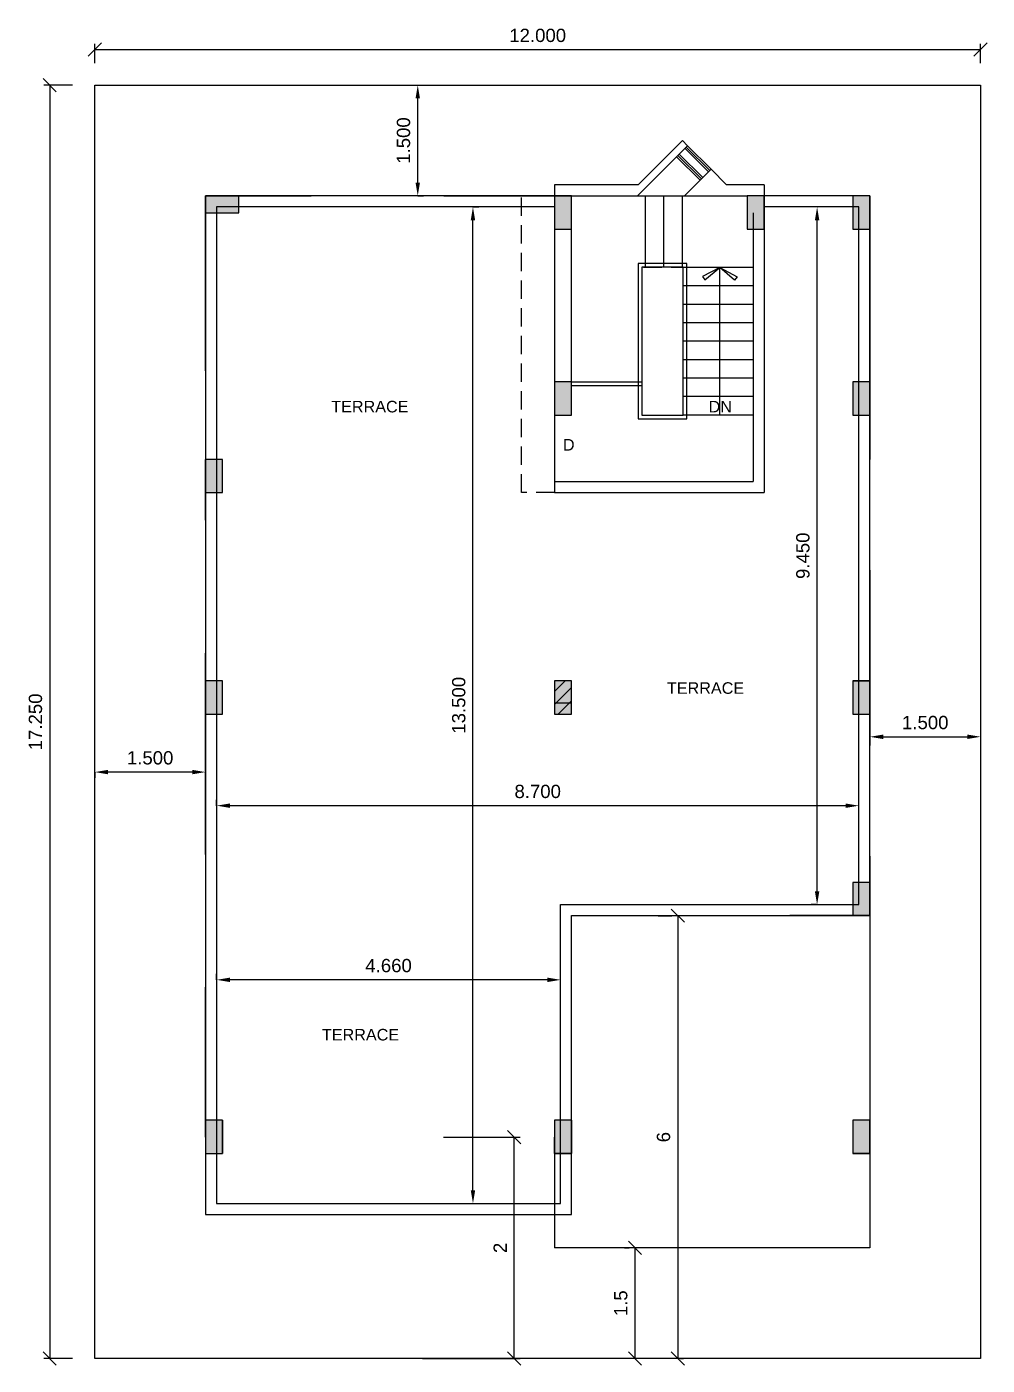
# Model space of a CAD drawing. Extents: x 1918.3 to 1967.4, y 1113.5 to 1131.6.
# Drawn here: x 1954.35 to 1967.36, y 1113.46 to 1131.59 of the extents above; entities that cross this region are included whole.
import ezdxf

# ---------------------------------------------------------------- set-up
doc = ezdxf.new("R2010")
doc.units = 0
doc.linetypes.add('DASH2', pattern=[0.375, 0.25, -0.125])
doc.linetypes.add('HIDDEN', pattern=[0.375, 0.25, -0.125])
doc.layers.get('0').update_dxf_attribs({"linetype": 'CONTINUOUS'})
doc.layers.get('DEFPOINTS').update_dxf_attribs({"linetype": 'CONTINUOUS'})
for name, color, linetype in [('DIMENSIONS__BM_', 251, 'CONTINUOUS'), ('F', 1, 'CONTINUOUS'), ('RCC', 200, 'CONTINUOUS'), ('TEXT', 1, 'CONTINUOUS'), ('TEXT_SCH__BM_', 7, 'CONTINUOUS'), ('WIN', 5, 'CONTINUOUS')]:
    doc.layers.add(name, color=color, linetype=linetype)
doc.styles.add('AR', font='arial.ttf')
doc.styles.add('STYLE1', font='arial.ttf', dxfattribs={"height": 0.2})
doc.dimstyles.new('_BM__FOR_MM', dxfattribs={"dimtxt": 0.18, "dimasz": 0.18, "dimexe": 0.08, "dimexo": 0.3, "dimgap": 0.1, "dimtad": 1, "dimdec": 0, "dimlfac": 1000, "dimzin": 0, "dimtxsty": 'AR', "dimcen": 0.09, "dimclrd": 256, "dimclre": 256, "dimclrt": 4, "dimazin": 3, "dimtfac": 1, "dimtdec": 0, "dimtmove": 0, "dimatfit": 3, "dimtolj": 1, "dimtzin": 0})
doc.dimstyles.new('COPY_OF__BM__FOR_MM', dxfattribs={"dimtxt": 0.18, "dimasz": 0.18, "dimexe": 0.08, "dimexo": 0.3, "dimgap": 0.1, "dimtad": 1, "dimdec": 3, "dimzin": 0, "dimtxsty": 'AR', "dimcen": 0.09, "dimclrd": 256, "dimclre": 256, "dimclrt": 4, "dimazin": 3, "dimtfac": 1, "dimtdec": 3, "dimtmove": 0, "dimatfit": 3, "dimtolj": 1, "dimtzin": 0})

# ---------------------------------------------------------------- blocks, each defined once
blk = doc.blocks.new('*D69')
at = {"layer": 'DEFPOINTS', "color": 0}
for p in [(1960.183, 1129.149), (1960.391, 1129.149), (1960.183, 1115.649)]:
    blk.add_point(p, dxfattribs=at)
at = {"layer": 'DIMENSIONS__BM_'}
for p, q in [((1960.391, 1129.149), (1960.471, 1129.149)), ((1960.391, 1115.829), (1960.391, 1128.969)), ((1960.391, 1115.649), (1960.471, 1115.649))]:
    blk.add_line(p, q, dxfattribs=at)
for points in [[(1960.361, 1128.969), (1960.421, 1128.969), (1960.391, 1129.149)], [(1960.361, 1115.829), (1960.421, 1115.829), (1960.391, 1115.649)]]:
    blk.add_solid(points, dxfattribs=at)
at = {"layer": 'DIMENSIONS__BM_', "color": 4, "insert": (1960.199, 1122.399), "char_height": 0.18, "attachment_point": 5, "rotation": 90, "style": 'AR'}
blk.add_mtext('\\A1;13.500', dxfattribs=at)
blk = doc.blocks.new('*D70')
at = {"layer": 'DEFPOINTS', "color": 0}
for p in [(1956.918, 1121.039), (1956.918, 1121.039), (1965.618, 1121.039)]:
    blk.add_point(p, dxfattribs=at)
at = {"layer": 'DIMENSIONS__BM_'}
for p, q in [((1956.918, 1121.039), (1956.918, 1121.119)), ((1965.438, 1121.039), (1957.098, 1121.039)), ((1965.618, 1121.039), (1965.618, 1121.119))]:
    blk.add_line(p, q, dxfattribs=at)
for points in [[(1957.098, 1121.069), (1957.098, 1121.009), (1956.918, 1121.039)], [(1965.438, 1121.069), (1965.438, 1121.009), (1965.618, 1121.039)]]:
    blk.add_solid(points, dxfattribs=at)
at = {"layer": 'DIMENSIONS__BM_', "color": 4, "insert": (1961.268, 1121.231), "char_height": 0.18, "attachment_point": 5, "style": 'AR'}
blk.add_mtext('\\A1;8.700', dxfattribs=at)
blk = doc.blocks.new('*D71')
at = {"layer": 'DEFPOINTS', "color": 0}
for p in [(1965.053, 1129.149), (1965.193, 1129.149), (1965.193, 1119.699)]:
    blk.add_point(p, dxfattribs=at)
at = {"layer": 'DIMENSIONS__BM_'}
for p, q in [((1965.053, 1129.149), (1964.973, 1129.149)), ((1965.053, 1119.879), (1965.053, 1128.969)), ((1965.053, 1119.699), (1964.973, 1119.699))]:
    blk.add_line(p, q, dxfattribs=at)
for points in [[(1965.023, 1128.969), (1965.083, 1128.969), (1965.053, 1129.149)], [(1965.023, 1119.879), (1965.083, 1119.879), (1965.053, 1119.699)]]:
    blk.add_solid(points, dxfattribs=at)
at = {"layer": 'DIMENSIONS__BM_', "color": 4, "insert": (1964.861, 1124.424), "char_height": 0.18, "attachment_point": 5, "rotation": 90, "style": 'AR'}
blk.add_mtext('\\A1;9.450', dxfattribs=at)
blk = doc.blocks.new('*D72')
at = {"layer": 'DEFPOINTS', "color": 0}
for p in [(1956.918, 1118.68), (1956.918, 1118.592), (1961.578, 1118.592)]:
    blk.add_point(p, dxfattribs=at)
at = {"layer": 'DIMENSIONS__BM_'}
for p, q in [((1956.918, 1118.68), (1956.918, 1118.76)), ((1961.398, 1118.68), (1957.098, 1118.68)), ((1961.578, 1118.68), (1961.578, 1118.76))]:
    blk.add_line(p, q, dxfattribs=at)
for points in [[(1957.098, 1118.71), (1957.098, 1118.65), (1956.918, 1118.68)], [(1961.398, 1118.71), (1961.398, 1118.65), (1961.578, 1118.68)]]:
    blk.add_solid(points, dxfattribs=at)
at = {"layer": 'DIMENSIONS__BM_', "color": 4, "insert": (1959.248, 1118.872), "char_height": 0.18, "attachment_point": 5, "style": 'AR'}
blk.add_mtext('\\A1;4.660', dxfattribs=at)
blk = doc.blocks.new('_OBLIQUE')
at = {"color": 0, "linetype": 'BYBLOCK'}
blk.add_line((-0.5, -0.5), (0.5, 0.5), dxfattribs=at)
blk = doc.blocks.new('*D78')
at = {"layer": 'DEFPOINTS', "color": 0}
for p in [(1967.268, 1131.28), (1955.268, 1130.799), (1967.268, 1130.799)]:
    blk.add_point(p, dxfattribs=at)
at = {"layer": 'TEXT_SCH__BM_'}
for p, q in [((1955.268, 1131.099), (1955.268, 1131.36)), ((1967.268, 1131.099), (1967.268, 1131.36)), ((1955.268, 1131.28), (1967.268, 1131.28))]:
    blk.add_line(p, q, dxfattribs=at)
at = {"layer": 'TEXT_SCH__BM_', "xscale": 0.18, "yscale": 0.18, "zscale": 0.18, "rotation": 180}
blk.add_blockref('_OBLIQUE', (1955.268, 1131.28), dxfattribs=at)
at = {"layer": 'TEXT_SCH__BM_', "xscale": 0.18, "yscale": 0.18, "zscale": 0.18}
blk.add_blockref('_OBLIQUE', (1967.268, 1131.28), dxfattribs=at)
at = {"layer": 'TEXT_SCH__BM_', "color": 7, "insert": (1961.268, 1131.472), "char_height": 0.18, "attachment_point": 5, "style": 'AR'}
blk.add_mtext('\\A1;12.000', dxfattribs=at)
blk = doc.blocks.new('*D79')
at = {"layer": 'DEFPOINTS', "color": 0}
for p in [(1955.268, 1130.799), (1954.657, 1113.549), (1955.268, 1113.549)]:
    blk.add_point(p, dxfattribs=at)
at = {"layer": 'TEXT_SCH__BM_'}
for p, q in [((1954.968, 1130.799), (1954.577, 1130.799)), ((1954.657, 1130.799), (1954.657, 1113.549)), ((1954.968, 1113.549), (1954.577, 1113.549))]:
    blk.add_line(p, q, dxfattribs=at)
at = {"layer": 'TEXT_SCH__BM_', "xscale": 0.18, "yscale": 0.18, "zscale": 0.18}
for p, rotation in [((1954.657, 1130.799), 90), ((1954.657, 1113.549), 270)]:
    blk.add_blockref('_OBLIQUE', p, dxfattribs=dict(at, rotation=rotation))
at = {"layer": 'TEXT_SCH__BM_', "color": 7, "insert": (1954.465, 1122.174), "char_height": 0.18, "attachment_point": 5, "rotation": 90, "style": 'AR'}
blk.add_mtext('\\A1;17.250', dxfattribs=at)
blk = doc.blocks.new('*D53')
at = {"layer": 'DEFPOINTS', "color": 0}
for p in [(1959.691, 1116.549), (1960.95, 1116.549), (1959.407, 1113.549)]:
    blk.add_point(p, dxfattribs=at)
at = {"layer": 'TEXT_SCH__BM_'}
for p, q in [((1959.991, 1116.549), (1961.03, 1116.549)), ((1960.95, 1113.549), (1960.95, 1116.549)), ((1959.707, 1113.549), (1961.03, 1113.549))]:
    blk.add_line(p, q, dxfattribs=at)
at = {"layer": 'TEXT_SCH__BM_', "xscale": 0.18, "yscale": 0.18, "zscale": 0.18}
for p, rotation in [((1960.95, 1116.549), 90), ((1960.95, 1113.549), 270)]:
    blk.add_blockref('_OBLIQUE', p, dxfattribs=dict(at, rotation=rotation))
at = {"layer": 'TEXT_SCH__BM_', "color": 7, "insert": (1960.76, 1115.049), "char_height": 0.18, "attachment_point": 5, "rotation": 90, "style": 'AR'}
blk.add_mtext('\\A1;2', dxfattribs=at)
blk = doc.blocks.new('*D54')
at = {"layer": 'DEFPOINTS', "color": 0}
for p in [(1962.744, 1115.049), (1962.444, 1113.549), (1962.586, 1113.549)]:
    blk.add_point(p, dxfattribs=at)
at = {"layer": 'TEXT_SCH__BM_'}
for p, q in [((1962.444, 1115.049), (1962.506, 1115.049)), ((1962.586, 1115.049), (1962.586, 1113.549)), ((1962.744, 1113.549), (1962.666, 1113.549))]:
    blk.add_line(p, q, dxfattribs=at)
at = {"layer": 'TEXT_SCH__BM_', "xscale": 0.18, "yscale": 0.18, "zscale": 0.18}
for p, rotation in [((1962.586, 1115.049), 90), ((1962.586, 1113.549), 270)]:
    blk.add_blockref('_OBLIQUE', p, dxfattribs=dict(at, rotation=rotation))
at = {"layer": 'TEXT_SCH__BM_', "color": 7, "insert": (1962.394, 1114.299), "char_height": 0.18, "attachment_point": 5, "rotation": 90, "style": 'AR'}
blk.add_mtext('\\A1;{\\fArial TUR|b0|i0|c162|p34;1}.{\\fArial TUR|b0|i0|c162|p34;5}', dxfattribs=at)
blk = doc.blocks.new('*D55')
at = {"layer": 'DEFPOINTS', "color": 0}
for p in [(1963.198, 1119.549), (1962.898, 1113.549), (1963.165, 1113.549)]:
    blk.add_point(p, dxfattribs=at)
at = {"layer": 'TEXT_SCH__BM_'}
for p, q in [((1962.898, 1119.549), (1963.085, 1119.549)), ((1963.165, 1119.549), (1963.165, 1113.549)), ((1963.198, 1113.549), (1963.245, 1113.549))]:
    blk.add_line(p, q, dxfattribs=at)
at = {"layer": 'TEXT_SCH__BM_', "xscale": 0.18, "yscale": 0.18, "zscale": 0.18}
for p, rotation in [((1963.165, 1119.549), 90), ((1963.165, 1113.549), 270)]:
    blk.add_blockref('_OBLIQUE', p, dxfattribs=dict(at, rotation=rotation))
at = {"layer": 'TEXT_SCH__BM_', "color": 7, "insert": (1962.973, 1116.549), "char_height": 0.18, "attachment_point": 5, "rotation": 90, "style": 'AR'}
blk.add_mtext('\\A1;6', dxfattribs=at)
blk = doc.blocks.new('*D80')
at = {"layer": 'DEFPOINTS', "color": 0}
for p in [(1955.268, 1121.665), (1956.768, 1121.665), (1955.268, 1121.494)]:
    blk.add_point(p, dxfattribs=at)
at = {"layer": 'DIMENSIONS__BM_'}
for p, q in [((1955.268, 1121.494), (1955.268, 1121.414)), ((1956.588, 1121.494), (1955.448, 1121.494)), ((1956.768, 1121.494), (1956.768, 1121.414))]:
    blk.add_line(p, q, dxfattribs=at)
for points in [[(1955.448, 1121.524), (1955.448, 1121.464), (1955.268, 1121.494)], [(1956.588, 1121.524), (1956.588, 1121.464), (1956.768, 1121.494)]]:
    blk.add_solid(points, dxfattribs=at)
at = {"layer": 'DIMENSIONS__BM_', "color": 4, "insert": (1956.018, 1121.686), "char_height": 0.18, "attachment_point": 5, "style": 'AR'}
blk.add_mtext('\\A1;1.500', dxfattribs=at)
blk = doc.blocks.new('*D56')
at = {"layer": 'DEFPOINTS', "color": 0}
for p in [(1965.768, 1122.02), (1967.268, 1122.02), (1967.268, 1121.972)]:
    blk.add_point(p, dxfattribs=at)
at = {"layer": 'DIMENSIONS__BM_'}
for p, q in [((1965.768, 1121.972), (1965.768, 1121.892)), ((1965.948, 1121.972), (1967.088, 1121.972)), ((1967.268, 1121.972), (1967.268, 1121.892))]:
    blk.add_line(p, q, dxfattribs=at)
for points in [[(1965.948, 1122.002), (1965.948, 1121.942), (1965.768, 1121.972)], [(1967.088, 1122.002), (1967.088, 1121.942), (1967.268, 1121.972)]]:
    blk.add_solid(points, dxfattribs=at)
at = {"layer": 'DIMENSIONS__BM_', "color": 4, "insert": (1966.518, 1122.164), "char_height": 0.18, "attachment_point": 5, "style": 'AR'}
blk.add_mtext('\\A1;1.500', dxfattribs=at)
blk = doc.blocks.new('*D86')
at = {"layer": 'DEFPOINTS', "color": 0}
for p in [(1959.57, 1130.799), (1959.643, 1130.799), (1959.57, 1129.299)]:
    blk.add_point(p, dxfattribs=at)
at = {"layer": 'DIMENSIONS__BM_'}
for p, q in [((1959.643, 1130.799), (1959.723, 1130.799)), ((1959.643, 1129.479), (1959.643, 1130.619)), ((1959.643, 1129.299), (1959.723, 1129.299))]:
    blk.add_line(p, q, dxfattribs=at)
for points in [[(1959.613, 1130.619), (1959.673, 1130.619), (1959.643, 1130.799)], [(1959.613, 1129.479), (1959.673, 1129.479), (1959.643, 1129.299)]]:
    blk.add_solid(points, dxfattribs=at)
at = {"layer": 'DIMENSIONS__BM_', "color": 4, "insert": (1959.451, 1130.049), "char_height": 0.18, "attachment_point": 5, "rotation": 90, "style": 'AR'}
blk.add_mtext('\\A1;1.500', dxfattribs=at)

msp = doc.modelspace()

# ---------------------------------------------------------------- hatches: boundary and pattern name
at = {"layer": 'RCC'}
for points in [[(1957.2177, 1129.0693), (1957.2177, 1129.2993), (1956.7677, 1129.2993), (1956.7677, 1129.0693)], [(1961.7277, 1129.2993), (1961.4977, 1129.2993), (1961.4977, 1128.8493), (1961.7277, 1128.8493)], [(1964.3377, 1129.2993), (1964.1077, 1129.2993), (1964.1077, 1128.8493), (1964.3377, 1128.8493)], [(1965.7677, 1129.2993), (1965.5377, 1129.2993), (1965.5377, 1128.8493), (1965.7677, 1128.8493)], [(1961.7277, 1126.7793), (1961.4977, 1126.7793), (1961.4977, 1126.3293), (1961.7277, 1126.3293)], [(1965.7677, 1126.7793), (1965.5377, 1126.7793), (1965.5377, 1126.3293), (1965.7677, 1126.3293)], [(1956.9977, 1125.7293), (1956.7677, 1125.7293), (1956.7677, 1125.2793), (1956.9977, 1125.2793)], [(1956.9977, 1122.7293), (1956.7677, 1122.7293), (1956.7677, 1122.2793), (1956.9977, 1122.2793)], [(1961.7277, 1122.7293), (1961.4977, 1122.7293), (1961.4977, 1122.2793), (1961.7277, 1122.2793)], [(1965.7677, 1122.7293), (1965.5377, 1122.7293), (1965.5377, 1122.2793), (1965.7677, 1122.2793)], [(1965.7677, 1119.9993), (1965.5377, 1119.9993), (1965.5377, 1119.5493), (1965.7677, 1119.5493)], [(1956.9977, 1116.7793), (1956.7677, 1116.7793), (1956.7677, 1116.3293), (1956.9977, 1116.3293)], [(1961.7277, 1116.7793), (1961.4977, 1116.7793), (1961.4977, 1116.3293), (1961.7277, 1116.3293)], [(1965.7677, 1116.7793), (1965.5377, 1116.7793), (1965.5377, 1116.3293), (1965.7677, 1116.3293)]]:
    msp.add_hatch(color=256, dxfattribs=at).paths.add_polyline_path(points)
at = {"layer": 'TEXT_SCH__BM_'}
h = msp.add_hatch(dxfattribs=at)
h.set_pattern_fill('ANSI31', color=256, style=0)
h.set_pattern_definition([(45, (3451.0158, 2516.28998), (-0.088388348, 0.088388348), [])])
h.paths.add_polyline_path([(1961.4977, 1122.7293), (1961.7277, 1122.7293), (1961.7277, 1122.2793), (1961.4977, 1122.2793)], flags=17)

# ---------------------------------------------------------------- linework, layer by layer
at = {"layer": 'F'}
for p, q in [((1962.7277, 1128.333), (1962.7277, 1129.2993)), ((1962.9777, 1128.333), (1962.9777, 1129.2993)), ((1963.2277, 1128.333), (1963.2277, 1129.2993)), ((1964.1877, 1128.3293), (1963.2377, 1128.3293)), ((1964.1877, 1128.0793), (1963.2377, 1128.0793)), ((1964.1877, 1127.8293), (1963.2377, 1127.8293)), ((1964.1877, 1127.5793), (1963.2377, 1127.5793)), ((1964.1877, 1127.3293), (1963.2377, 1127.3293)), ((1964.1877, 1127.0793), (1963.2377, 1127.0793)), ((1964.1877, 1126.8293), (1963.2377, 1126.8293)), ((1961.7277, 1126.7793), (1962.6777, 1126.7793)), ((1961.7277, 1126.7293), (1962.6777, 1126.7293)), ((1964.1877, 1126.5793), (1963.2377, 1126.5793)), ((1964.1877, 1126.3293), (1963.2377, 1126.3293))]:
    msp.add_line(p, q, dxfattribs=at)
at = {"layer": 'F', "linetype": 'DASH2'}
msp.add_line((1962.7014, 1128.333), (1963.2377, 1128.333), dxfattribs=at)
at = {"layer": 'F'}
for points in [[(1962.6277, 1126.2793), (1963.2877, 1126.2793), (1963.2877, 1128.383), (1962.6277, 1128.383)], [(1962.6777, 1126.3293), (1963.2377, 1126.3293), (1963.2377, 1128.333), (1962.6777, 1128.333)]]:
    msp.add_lwpolyline(points, close=True, dxfattribs=at)
at = {"layer": 'RCC'}
for points in [[(1956.7677, 1129.2993), (1956.7677, 1129.0693), (1957.2177, 1129.0693), (1957.2177, 1129.2993), (1956.7677, 1129.2993)], [(1961.4977, 1128.8493), (1961.7277, 1128.8493), (1961.7277, 1129.2993), (1961.4977, 1129.2993), (1961.4977, 1128.8493)], [(1964.1077, 1128.8493), (1964.3377, 1128.8493), (1964.3377, 1129.2993), (1964.1077, 1129.2993), (1964.1077, 1128.8493)], [(1965.5377, 1128.8493), (1965.7677, 1128.8493), (1965.7677, 1129.2993), (1965.5377, 1129.2993), (1965.5377, 1128.8493)], [(1961.4977, 1126.3293), (1961.7277, 1126.3293), (1961.7277, 1126.7793), (1961.4977, 1126.7793), (1961.4977, 1126.3293)], [(1965.5377, 1126.3293), (1965.7677, 1126.3293), (1965.7677, 1126.7793), (1965.5377, 1126.7793), (1965.5377, 1126.3293)], [(1956.7677, 1125.2793), (1956.9977, 1125.2793), (1956.9977, 1125.7293), (1956.7677, 1125.7293), (1956.7677, 1125.2793)], [(1956.7677, 1122.2793), (1956.9977, 1122.2793), (1956.9977, 1122.7293), (1956.7677, 1122.7293), (1956.7677, 1122.2793)], [(1961.4977, 1122.2793), (1961.7277, 1122.2793), (1961.7277, 1122.7293), (1961.4977, 1122.7293), (1961.4977, 1122.2793)], [(1965.5377, 1122.2793), (1965.7677, 1122.2793), (1965.7677, 1122.7293), (1965.5377, 1122.7293), (1965.5377, 1122.2793)], [(1965.5377, 1119.5493), (1965.7677, 1119.5493), (1965.7677, 1119.9993), (1965.5377, 1119.9993), (1965.5377, 1119.5493)], [(1956.7677, 1116.3293), (1956.9977, 1116.3293), (1956.9977, 1116.7793), (1956.7677, 1116.7793), (1956.7677, 1116.3293)], [(1961.4977, 1116.3293), (1961.7277, 1116.3293), (1961.7277, 1116.7793), (1961.4977, 1116.7793), (1961.4977, 1116.3293)], [(1965.5377, 1116.3293), (1965.7677, 1116.3293), (1965.7677, 1116.7793), (1965.5377, 1116.7793), (1965.5377, 1116.3293)]]:
    msp.add_lwpolyline(points, dxfattribs=at)
at = {"layer": 'TEXT_SCH__BM_'}
for p, q in [((1955.2677, 1113.5493), (1955.2677, 1130.7993)), ((1955.2677, 1130.7993), (1967.2677, 1130.7993)), ((1967.2677, 1130.7993), (1967.2677, 1113.5493)), ((1962.6191, 1129.2993), (1963.2984, 1129.9786)), ((1962.6277, 1129.4493), (1963.2277, 1130.0493)), ((1963.2984, 1129.9786), (1963.2277, 1130.0493)), ((1963.2555, 1129.2993), (1963.6166, 1129.6604)), ((1963.8277, 1129.4493), (1963.6166, 1129.6604)), ((1961.4977, 1129.4493), (1961.4977, 1126.3293)), ((1962.6277, 1129.4493), (1961.4977, 1129.4493)), ((1964.3377, 1129.4493), (1963.8277, 1129.4493)), ((1964.3377, 1129.4493), (1964.3377, 1125.2793)), ((1956.7677, 1126.9293), (1956.7677, 1129.2993)), ((1956.7677, 1129.2993), (1958.1977, 1129.2993)), ((1959.9977, 1129.2993), (1961.7277, 1129.2993)), ((1961.7277, 1129.2993), (1964.1077, 1129.2993)), ((1965.7677, 1129.2993), (1965.7677, 1125.7293)), ((1964.1877, 1129.0693), (1964.1877, 1125.4293)), ((1961.7277, 1126.7793), (1961.7277, 1128.8493)), ((1963.7374, 1128.3293), (1963.5018, 1128.206)), ((1963.5326, 1128.1641), (1963.7374, 1128.3293)), ((1963.7374, 1126.3293), (1963.7374, 1128.3293)), ((1963.7374, 1128.3293), (1963.972, 1128.2004)), ((1963.9328, 1128.1557), (1963.7374, 1128.3293)), ((1963.5018, 1128.206), (1963.5326, 1128.1641)), ((1963.972, 1128.2004), (1963.9328, 1128.1557)), ((1961.4977, 1126.3293), (1961.7277, 1126.3293)), ((1956.7677, 1124.9043), (1956.7677, 1125.7293)), ((1961.4977, 1125.4293), (1964.1877, 1125.4293)), ((1961.4977, 1125.4293), (1961.4977, 1125.2793)), ((1961.4977, 1125.2793), (1964.3377, 1125.2793)), ((1965.7677, 1124.2293), (1965.7677, 1121.8543)), ((1956.7677, 1120.3793), (1956.7677, 1123.1043)), ((1965.5377, 1122.7293), (1965.7677, 1122.7293)), ((1961.4977, 1122.5793), (1961.4977, 1122.2793)), ((1961.7277, 1122.4293), (1961.4977, 1122.4293)), ((1961.4977, 1122.2793), (1961.7277, 1122.2793)), ((1965.7677, 1120.3543), (1965.7677, 1119.5493)), ((1965.7677, 1119.5493), (1964.6827, 1119.5493)), ((1965.5377, 1119.5493), (1965.7677, 1119.5493)), ((1956.7677, 1116.5493), (1956.7677, 1118.5793)), ((1956.7677, 1116.7793), (1956.7677, 1116.3293)), ((1956.9977, 1116.7793), (1956.9977, 1116.3293)), ((1961.4977, 1116.7793), (1961.4977, 1116.3293)), ((1961.7277, 1116.7793), (1961.7277, 1116.3293)), ((1961.7277, 1116.7793), (1961.7277, 1116.3293)), ((1965.7677, 1116.7793), (1965.5377, 1116.7793)), ((1965.5377, 1116.7793), (1965.5377, 1116.3293)), ((1965.7677, 1116.7793), (1965.7677, 1116.3293)), ((1961.4977, 1116.3293), (1961.4977, 1116.5493)), ((1961.7277, 1116.3293), (1961.4977, 1116.3293)), ((1961.7277, 1116.3293), (1961.4977, 1116.3293)), ((1965.7677, 1116.3293), (1965.5377, 1116.3293))]:
    msp.add_line(p, q, dxfattribs=at)
at = {"layer": 'TEXT_SCH__BM_', "color": 132}
msp.add_lwpolyline([(1955.2677, 1130.7993), (1967.2677, 1130.7993), (1967.2677, 1113.5493), (1955.2677, 1113.5493)], close=True, dxfattribs=at)
at = {"layer": 'TEXT_SCH__BM_'}
for points in [[(1961.4977, 1129.2993), (1956.7677, 1129.2993), (1956.7677, 1115.4993), (1961.7277, 1115.4993), (1961.7277, 1119.5493), (1965.7677, 1119.5493), (1965.7677, 1129.2993), (1964.3377, 1129.2993)], [(1961.4977, 1129.1493), (1956.9177, 1129.1493), (1956.9177, 1115.6493), (1961.5777, 1115.6493), (1961.5777, 1119.6993), (1965.6177, 1119.6993), (1965.6177, 1129.1493), (1964.3377, 1129.1493)]]:
    msp.add_lwpolyline(points, dxfattribs=at)
at = {"layer": 'WIN'}
for p, q in [((1963.5812, 1129.6251), (1963.263, 1129.9433)), ((1963.5989, 1129.6428), (1963.2807, 1129.961)), ((1963.6166, 1129.6604), (1963.2984, 1129.9786)), ((1963.4676, 1129.5115), (1963.1494, 1129.8297)), ((1963.4853, 1129.5292), (1963.1671, 1129.8473)), ((1963.503, 1129.5468), (1963.1848, 1129.865)), ((1961.4977, 1126.3293), (1961.4977, 1125.4293)), ((1965.7677, 1119.5493), (1965.7677, 1115.0493)), ((1961.4977, 1116.3293), (1961.4977, 1115.0493)), ((1965.7677, 1115.0493), (1961.4977, 1115.0493)), ((1965.5377, 1113.5493), (1961.4277, 1113.5493))]:
    msp.add_line(p, q, dxfattribs=at)
at = {"layer": 'WIN', "linetype": 'HIDDEN'}
for p, q in [((1961.0477, 1125.2793), (1961.0477, 1129.2993)), ((1961.4977, 1125.2793), (1961.0477, 1125.2793))]:
    msp.add_line(p, q, dxfattribs=at)

# ---------------------------------------------------------------- texts
at = {"layer": 'TEXT', "color": 7, "style": 'STYLE1'}
for s, p in [('TERRACE', (1958.471, 1126.366)), ('DN', (1963.5832, 1126.3657)), ('D', (1961.6099, 1125.8488)), ('TERRACE', (1963.0184, 1122.554)), ('TERRACE', (1958.3446, 1117.8584))]:
    msp.add_text(s, height=0.1568, dxfattribs=at).set_placement(p)

# ---------------------------------------------------------------- dimensions: what is measured, and where the dimension line sits
at = {"layer": 'DIMENSIONS__BM_'}
for p1, p2, distance, picture, middle in [((1959.57, 1129.2993), (1959.57, 1130.7993), -0.0731, '*D86', (1959.4512, 1130.0493)), ((1965.193, 1119.6993), (1965.193, 1129.1493), 0.1403, '*D71', (1964.8607, 1124.4243))]:
    dim = msp.add_aligned_dim(p1=p1, p2=p2, distance=distance, dimstyle='COPY_OF__BM__FOR_MM', override={"dimtad": 3}, dxfattribs=at)
    dim.commit()
    dim.dimension.update_dxf_attribs({"geometry": picture, "text_midpoint": middle})
for p1, p2, distance, picture, middle in [((1960.1828, 1115.6493), (1960.1828, 1129.1493), -0.2079, '*D69', (1960.1987, 1122.3993)), ((1965.7677, 1122.02), (1967.2677, 1122.02), -0.048, '*D56', (1966.5177, 1122.1639)), ((1956.7677, 1121.6654), (1955.2677, 1121.6654), 0.1713, '*D80', (1956.0177, 1121.6861)), ((1965.6177, 1121.0389), (1956.9177, 1121.0389), 0, '*D70', (1961.2677, 1121.2308)), ((1961.5777, 1118.5916), (1956.9177, 1118.5916), -0.088, '*D72', (1959.2477, 1118.8715))]:
    dim = msp.add_aligned_dim(p1=p1, p2=p2, distance=distance, dimstyle='COPY_OF__BM__FOR_MM', dxfattribs=at)
    dim.commit()
    dim.dimension.update_dxf_attribs({"geometry": picture, "text_midpoint": middle})
at = {"layer": 'TEXT_SCH__BM_'}
dim = msp.add_linear_dim(base=(1967.2677, 1131.2798), p1=(1955.2677, 1130.7993), p2=(1967.2677, 1130.7993), dimstyle='_BM__FOR_MM', override={"dimdec": 3, "dimlfac": 1, "dimblk": 'OBLIQUE', "dimclrt": 7, "dimtdec": 3, "dimfxl": 1, "dimfxlon": 0}, dxfattribs=at)
dim.commit()
dim.dimension.update_dxf_attribs({"geometry": '*D78', "text_midpoint": (1961.2677, 1131.4717)})
dim = msp.add_linear_dim(base=(1954.6566, 1113.5493), p1=(1955.2677, 1130.7993), p2=(1955.2677, 1113.5493), angle=90, dimstyle='_BM__FOR_MM', override={"dimdec": 3, "dimlfac": 1, "dimblk": 'OBLIQUE', "dimclrt": 7, "dimtdec": 3, "dimfxl": 1, "dimfxlon": 0}, dxfattribs=at)
dim.commit()
dim.dimension.update_dxf_attribs({"geometry": '*D79', "text_midpoint": (1954.4647, 1122.1743)})
for base, p1, p2, text, picture, middle in [((1963.1653, 1113.5493), (1963.1983, 1119.5493), (1962.8983, 1113.5493), '6', '*D55', (1962.9733, 1116.5493)), ((1960.9499, 1116.5493), (1959.4074, 1113.5493), (1959.6914, 1116.5493), '2', '*D53', (1960.7595, 1115.0493)), ((1962.5863, 1113.5493), (1962.7436, 1115.0493), (1962.4436, 1113.5493), '{\\fArial TUR|b0|i0|c162|p34;1}.{\\fArial TUR|b0|i0|c162|p34;5}', '*D54', (1962.3944, 1114.2993))]:
    dim = msp.add_linear_dim(base=base, p1=p1, p2=p2, angle=90, text=text, dimstyle='_BM__FOR_MM', override={"dimdec": 3, "dimlfac": 1, "dimblk": 'OBLIQUE', "dimclrt": 7, "dimtdec": 3, "dimfxl": 1, "dimfxlon": 0}, dxfattribs=at)
    dim.commit()
    dim.dimension.update_dxf_attribs({"geometry": picture, "text_midpoint": middle})

doc.saveas('drawing.dxf')
